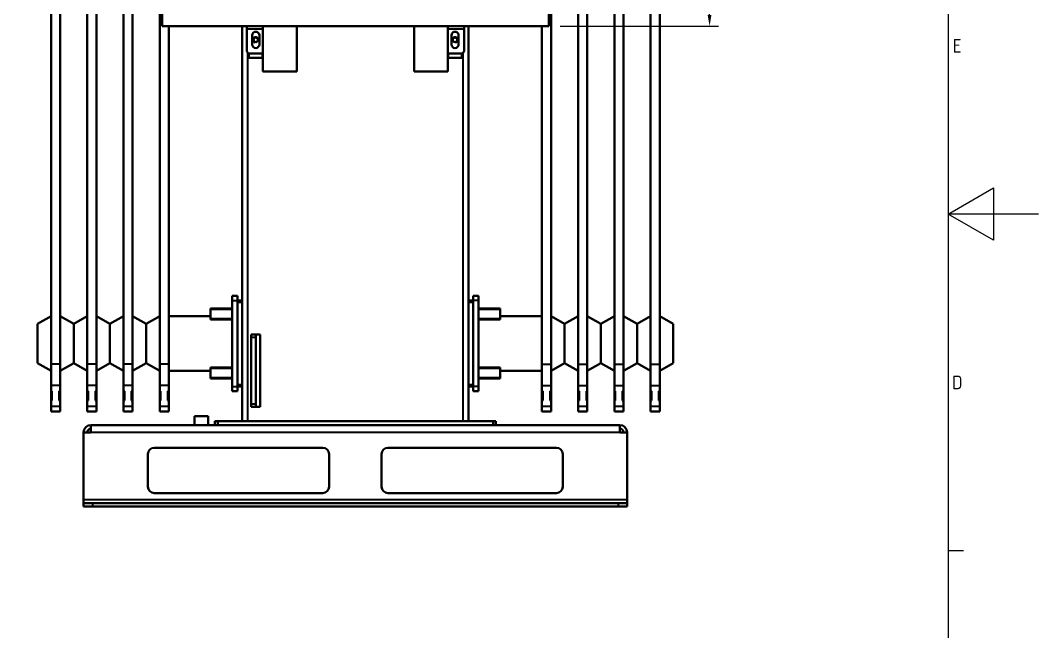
# Model space of a CAD drawing. Header units: millimetres. Extents: x 0 to 4205, y 0 to 2970.
# Drawn here: x 3081 to 4205, y 1024 to 1699 of the extents above; entities that cross this region are included whole.
import ezdxf

# ---------------------------------------------------------------- set-up
doc = ezdxf.new("R2010")
doc.units = ezdxf.units.MM
doc.header["$LTSCALE"] = 5
doc.layers.get('0').update_dxf_attribs({"color": 3, "lineweight": 25})
for name, color, linetype, lineweight in [('가시적인 것(ISO)', 3, 'Continuous', 40), ('가시적인 좁은 것(ISO)', 3, 'Continuous', 35), ('경계(ISO)', 7, 'Continuous', 25), ('치수(ISO)', 2, 'Continuous', 25)]:
    doc.layers.add(name, color=color, linetype=linetype, lineweight=lineweight)
doc.styles.add('문자 텍스트_M2B', font='isocp.shx')
doc.styles.add('치수 텍스트_PSTEK_POSCO', font='isocp.shx')
doc.dimstyles.new('치수_PSTEK_POSCO', dxfattribs={"dimscale": 5, "dimtxt": 3.5, "dimasz": 2.5, "dimexe": 2, "dimexo": 2.5, "dimgap": 1, "dimtad": 1, "dimrnd": 1e-08, "dimdsep": 46, "dimtxsty": '치수 텍스트_PSTEK_POSCO', "dimcen": 0.09, "dimdle": 10, "dimclrd": 7, "dimclre": 7, "dimclrt": 2, "dimadec": 1, "dimazin": 2, "dimtfac": 1, "dimtmove": 0, "dimatfit": 3, "dimfxl": 0, "dimtolj": 1, "dimlwd": -1, "dimlwe": -1, "dimarcsym": 0})

# ---------------------------------------------------------------- blocks, each defined once
blk = doc.blocks.new('경계 Default Border')
at = {"layer": '경계(ISO)'}
blk.add_line((821, 222.75), (824.4, 222.75), dxfattribs=at)
at = {"layer": '경계(ISO)', "flags": 128}
for points in [[(20, 20), (20, 574), (821, 574), (821, 20), (20, 20)], [(841, 297), (821, 297), (831, 302.77), (831, 291.23), (821, 297)]]:
    blk.add_lwpolyline(points, dxfattribs=at)
at = {"layer": '경계(ISO)', "color": 2, "char_height": 3, "attachment_point": 7, "style": '문자 텍스트_M2B'}
for s, insert in [('E', (822.04, 332.6)), ('D', (821.88, 258.35))]:
    blk.add_mtext(s, dxfattribs=dict(at, insert=insert))
blk = doc.blocks.new('*D37')
at = {"layer": 'Defpoints', "color": 0, "transparency": 16777216}
for p in [(3664.1, 2112.1), (3841.7, 2112.1), (3664.1, 1692.1)]:
    blk.add_point(p, dxfattribs=at)
at = {"layer": '치수(ISO)', "color": 7, "transparency": 16777216}
for p, q in [((3676.6, 2112.1), (3851.7, 2112.1)), ((3841.7, 1704.6), (3841.7, 2099.6)), ((3676.6, 1692.1), (3851.7, 1692.1))]:
    blk.add_line(p, q, dxfattribs=at)
for points in [[(3839.6, 2099.6), (3843.8, 2099.6), (3841.7, 2112.1)], [(3839.6, 1704.6), (3843.8, 1704.6), (3841.7, 1692.1)]]:
    blk.add_solid(points, dxfattribs=at)
at = {"layer": '치수(ISO)', "color": 2, "transparency": 16777216, "insert": (3828, 1885.5), "char_height": 17.5, "attachment_point": 4, "rotation": 90, "style": '치수 텍스트_PSTEK_POSCO'}
blk.add_mtext('\\A1;420', dxfattribs=at)

msp = doc.modelspace()

# ---------------------------------------------------------------- linework, layer by layer
at = {"layer": '가시적인 것(ISO)'}
for p, q in [((3237.143, 1692.119), (3237.143, 2077.119)), ((3664.143, 1692.119), (3664.143, 2077.119)), ((3114.643, 1319.153), (3114.643, 1965.085)), ((3124.643, 1965.085), (3124.643, 1319.153)), ((3154.643, 1319.153), (3154.643, 1965.085)), ((3164.643, 1965.085), (3164.643, 1319.153)), ((3194.643, 1319.153), (3194.643, 1965.085)), ((3204.643, 1965.085), (3204.643, 1319.153)), ((3666.643, 1965.085), (3666.643, 1319.153)), ((3696.643, 1319.153), (3696.643, 1965.085)), ((3706.643, 1965.085), (3706.643, 1319.153)), ((3736.643, 1319.153), (3736.643, 1965.085)), ((3746.643, 1965.085), (3746.643, 1319.153)), ((3776.643, 1319.153), (3776.643, 1965.085)), ((3786.643, 1965.085), (3786.643, 1319.153)), ((3234.643, 1319.153), (3234.643, 1732.119)), ((3237.143, 1692.119), (3664.143, 1692.119)), ((3244.643, 1692.119), (3244.643, 1319.153)), ((3325.643, 1692.119), (3325.643, 1256.619)), ((3330.643, 1692.119), (3330.643, 1689.119)), ((3330.643, 1689.119), (3330.643, 1664.119)), ((3348.393, 1642.119), (3348.393, 1692.119)), ((3385.893, 1642.119), (3385.893, 1692.119)), ((3515.393, 1692.119), (3515.393, 1642.119)), ((3552.893, 1692.119), (3552.893, 1642.119)), ((3570.643, 1689.119), (3570.643, 1692.119)), ((3570.643, 1664.119), (3570.643, 1689.119)), ((3575.643, 1256.619), (3575.643, 1692.119)), ((3656.643, 1319.153), (3656.643, 1692.119)), ((3336.643, 1672.119), (3336.643, 1682.119)), ((3344.643, 1682.119), (3344.643, 1672.119)), ((3556.643, 1672.119), (3556.643, 1682.119)), ((3564.643, 1682.119), (3564.643, 1672.119)), ((3332.643, 1662.119), (3330.643, 1664.119)), ((3570.643, 1664.119), (3568.643, 1662.119)), ((3332.643, 1662.119), (3348.393, 1662.119)), ((3333.143, 1662.119), (3333.143, 1657.119)), ((3333.143, 1657.119), (3348.143, 1657.119)), ((3348.143, 1657.119), (3348.143, 1662.119)), ((3552.893, 1662.119), (3568.643, 1662.119)), ((3553.143, 1657.119), (3553.143, 1662.119)), ((3568.143, 1657.119), (3553.143, 1657.119)), ((3568.143, 1662.119), (3568.143, 1657.119)), ((3385.893, 1642.119), (3348.393, 1642.119)), ((3515.393, 1642.119), (3552.893, 1642.119)), ((3314.643, 1389.619), (3314.643, 1394.619)), ((3314.643, 1394.619), (3320.643, 1394.619)), ((3320.643, 1394.619), (3320.643, 1389.619)), ((3586.643, 1394.619), (3580.643, 1394.619)), ((3580.643, 1389.619), (3580.643, 1394.619)), ((3586.643, 1394.619), (3586.643, 1389.619)), ((3314.643, 1389.619), (3314.643, 1294.619)), ((3320.643, 1294.619), (3320.643, 1389.619)), ((3325.643, 1389.619), (3320.643, 1389.619)), ((3320.643, 1387.619), (3325.643, 1387.619)), ((3580.643, 1389.619), (3575.643, 1389.619)), ((3575.643, 1387.619), (3580.643, 1387.619)), ((3580.643, 1389.619), (3580.643, 1294.619)), ((3586.643, 1294.619), (3586.643, 1389.619)), ((3099.643, 1363.708), (3114.643, 1372.369)), ((3139.643, 1363.708), (3124.643, 1372.369)), ((3139.643, 1363.708), (3154.643, 1372.369)), ((3179.643, 1363.708), (3164.643, 1372.369)), ((3179.643, 1363.708), (3194.643, 1372.369)), ((3219.643, 1363.708), (3204.643, 1372.369)), ((3219.643, 1363.708), (3234.643, 1372.369)), ((3244.643, 1372.369), (3290.643, 1372.369)), ((3290.643, 1368.619), (3290.643, 1380.619)), ((3290.643, 1380.619), (3314.643, 1380.619)), ((3586.643, 1380.619), (3610.643, 1380.619)), ((3610.643, 1368.619), (3610.643, 1380.619)), ((3656.643, 1372.369), (3610.643, 1372.369)), ((3681.643, 1363.708), (3666.643, 1372.369)), ((3681.643, 1363.708), (3696.643, 1372.369)), ((3721.643, 1363.708), (3706.643, 1372.369)), ((3721.643, 1363.708), (3736.643, 1372.369)), ((3761.643, 1363.708), (3746.643, 1372.369)), ((3761.643, 1363.708), (3776.643, 1372.369)), ((3801.643, 1363.708), (3786.643, 1372.369)), ((3099.643, 1363.708), (3099.643, 1320.529)), ((3139.643, 1363.708), (3139.643, 1320.529)), ((3179.643, 1363.708), (3179.643, 1320.529)), ((3219.643, 1363.708), (3219.643, 1320.529)), ((3290.643, 1368.619), (3314.643, 1368.619)), ((3586.643, 1368.619), (3610.643, 1368.619)), ((3681.643, 1320.529), (3681.643, 1363.708)), ((3721.643, 1320.529), (3721.643, 1363.708)), ((3761.643, 1320.529), (3761.643, 1363.708)), ((3801.643, 1320.529), (3801.643, 1363.708)), ((3340.643, 1352.119), (3335.643, 1352.119)), ((3335.643, 1349.119), (3335.643, 1352.119)), ((3335.643, 1275.119), (3335.643, 1349.119)), ((3340.643, 1352.119), (3345.643, 1352.119)), ((3340.643, 1352.119), (3340.643, 1352.077)), ((3340.643, 1352.077), (3340.643, 1349.119)), ((3340.643, 1349.119), (3340.643, 1275.119)), ((3345.643, 1272.119), (3345.643, 1352.119)), ((3099.643, 1320.529), (3114.643, 1311.869)), ((3114.643, 1319.153), (3114.643, 1295.66)), ((3139.643, 1320.529), (3124.643, 1311.869)), ((3124.643, 1295.66), (3124.643, 1319.153)), ((3139.643, 1320.529), (3154.643, 1311.869)), ((3154.643, 1319.153), (3154.643, 1295.66)), ((3179.643, 1320.529), (3164.643, 1311.869)), ((3164.643, 1295.66), (3164.643, 1319.153)), ((3179.643, 1320.529), (3194.643, 1311.869)), ((3194.643, 1319.153), (3194.643, 1295.66)), ((3219.643, 1320.529), (3204.643, 1311.869)), ((3204.643, 1295.66), (3204.643, 1319.153)), ((3219.643, 1320.529), (3234.643, 1311.869)), ((3234.643, 1319.153), (3234.643, 1295.66)), ((3244.643, 1295.66), (3244.643, 1319.153)), ((3290.643, 1303.619), (3290.643, 1315.619)), ((3290.643, 1315.619), (3314.643, 1315.619)), ((3586.643, 1315.619), (3610.643, 1315.619)), ((3610.643, 1303.619), (3610.643, 1315.619)), ((3656.643, 1319.153), (3656.643, 1295.66)), ((3681.643, 1320.529), (3666.643, 1311.869)), ((3666.643, 1295.66), (3666.643, 1319.153)), ((3681.643, 1320.529), (3696.643, 1311.869)), ((3696.643, 1319.153), (3696.643, 1295.66)), ((3721.643, 1320.529), (3706.643, 1311.869)), ((3706.643, 1295.66), (3706.643, 1319.153)), ((3721.643, 1320.529), (3736.643, 1311.869)), ((3736.643, 1319.153), (3736.643, 1295.66)), ((3761.643, 1320.529), (3746.643, 1311.869)), ((3746.643, 1295.66), (3746.643, 1319.153)), ((3761.643, 1320.529), (3776.643, 1311.869)), ((3776.643, 1319.153), (3776.643, 1295.66)), ((3801.643, 1320.529), (3786.643, 1311.869)), ((3786.643, 1295.66), (3786.643, 1319.153)), ((3244.643, 1311.869), (3290.643, 1311.869)), ((3656.643, 1311.869), (3610.643, 1311.869)), ((3114.643, 1289.819), (3114.643, 1295.66)), ((3124.643, 1295.66), (3124.643, 1289.819)), ((3154.643, 1289.819), (3154.643, 1295.66)), ((3164.643, 1295.66), (3164.643, 1289.819)), ((3194.643, 1289.819), (3194.643, 1295.66)), ((3204.643, 1295.66), (3204.643, 1289.819)), ((3234.643, 1289.819), (3234.643, 1295.66)), ((3244.643, 1295.66), (3244.643, 1289.819)), ((3290.643, 1303.619), (3314.643, 1303.619)), ((3314.643, 1289.619), (3314.643, 1294.619)), ((3325.643, 1296.619), (3320.643, 1296.619)), ((3320.643, 1294.619), (3320.643, 1289.619)), ((3320.643, 1294.619), (3325.643, 1294.619)), ((3580.643, 1296.619), (3575.643, 1296.619)), ((3575.643, 1294.619), (3580.643, 1294.619)), ((3580.643, 1289.619), (3580.643, 1294.619)), ((3586.643, 1303.619), (3610.643, 1303.619)), ((3586.643, 1294.619), (3586.643, 1289.619)), ((3656.643, 1289.819), (3656.643, 1295.66)), ((3666.643, 1295.66), (3666.643, 1289.819)), ((3696.643, 1289.819), (3696.643, 1295.66)), ((3706.643, 1295.66), (3706.643, 1289.819)), ((3736.643, 1289.819), (3736.643, 1295.66)), ((3746.643, 1295.66), (3746.643, 1289.819)), ((3776.643, 1289.819), (3776.643, 1295.66)), ((3786.643, 1295.66), (3786.643, 1289.819)), ((3114.643, 1289.819), (3115.643, 1289.385)), ((3114.643, 1278.899), (3114.643, 1289.819)), ((3115.643, 1289.385), (3115.643, 1279.333)), ((3123.643, 1289.385), (3124.643, 1289.819)), ((3123.643, 1279.333), (3123.643, 1289.385)), ((3124.643, 1289.819), (3124.643, 1278.899)), ((3154.643, 1289.819), (3155.643, 1289.385)), ((3154.643, 1278.899), (3154.643, 1289.819)), ((3155.643, 1289.385), (3155.643, 1279.333)), ((3163.643, 1289.385), (3164.643, 1289.819)), ((3163.643, 1279.333), (3163.643, 1289.385)), ((3164.643, 1289.819), (3164.643, 1278.899)), ((3194.643, 1289.819), (3195.643, 1289.385)), ((3194.643, 1278.899), (3194.643, 1289.819)), ((3195.643, 1289.385), (3195.643, 1279.333)), ((3203.643, 1289.385), (3204.643, 1289.819)), ((3203.643, 1279.333), (3203.643, 1289.385)), ((3204.643, 1289.819), (3204.643, 1278.899)), ((3234.643, 1289.819), (3235.643, 1289.385)), ((3234.643, 1278.899), (3234.643, 1289.819)), ((3235.643, 1289.385), (3235.643, 1279.333)), ((3243.643, 1289.385), (3244.643, 1289.819)), ((3243.643, 1279.333), (3243.643, 1289.385)), ((3244.643, 1289.819), (3244.643, 1278.899)), ((3314.643, 1289.619), (3320.643, 1289.619)), ((3586.643, 1289.619), (3580.643, 1289.619)), ((3656.643, 1289.819), (3657.643, 1289.385)), ((3656.643, 1278.899), (3656.643, 1289.819)), ((3657.643, 1289.385), (3657.643, 1279.333)), ((3665.643, 1289.385), (3666.643, 1289.819)), ((3665.643, 1279.333), (3665.643, 1289.385)), ((3666.643, 1289.819), (3666.643, 1278.899)), ((3696.643, 1289.819), (3697.643, 1289.385)), ((3696.643, 1278.899), (3696.643, 1289.819)), ((3697.643, 1289.385), (3697.643, 1279.333)), ((3705.643, 1289.385), (3706.643, 1289.819)), ((3705.643, 1279.333), (3705.643, 1289.385)), ((3706.643, 1289.819), (3706.643, 1278.899)), ((3736.643, 1289.819), (3737.643, 1289.385)), ((3736.643, 1278.899), (3736.643, 1289.819)), ((3737.643, 1289.385), (3737.643, 1279.333)), ((3745.643, 1289.385), (3746.643, 1289.819)), ((3745.643, 1279.333), (3745.643, 1289.385)), ((3746.643, 1289.819), (3746.643, 1278.899)), ((3776.643, 1289.819), (3777.643, 1289.385)), ((3776.643, 1278.899), (3776.643, 1289.819)), ((3777.643, 1289.385), (3777.643, 1279.333)), ((3785.643, 1289.385), (3786.643, 1289.819)), ((3785.643, 1279.333), (3785.643, 1289.385)), ((3786.643, 1289.819), (3786.643, 1278.899)), ((3115.643, 1279.333), (3114.643, 1278.899)), ((3114.643, 1273.149), (3114.643, 1278.899)), ((3114.643, 1273.149), (3114.643, 1267.119)), ((3124.643, 1278.899), (3123.643, 1279.333)), ((3124.643, 1278.899), (3124.643, 1273.149)), ((3124.643, 1267.119), (3124.643, 1273.149)), ((3155.643, 1279.333), (3154.643, 1278.899)), ((3154.643, 1273.149), (3154.643, 1278.899)), ((3154.643, 1273.149), (3154.643, 1267.119)), ((3164.643, 1278.899), (3163.643, 1279.333)), ((3164.643, 1278.899), (3164.643, 1273.149)), ((3164.643, 1267.119), (3164.643, 1273.149)), ((3195.643, 1279.333), (3194.643, 1278.899)), ((3194.643, 1273.149), (3194.643, 1278.899)), ((3194.643, 1273.149), (3194.643, 1267.119)), ((3204.643, 1278.899), (3203.643, 1279.333)), ((3204.643, 1278.899), (3204.643, 1273.149)), ((3204.643, 1267.119), (3204.643, 1273.149)), ((3235.643, 1279.333), (3234.643, 1278.899)), ((3234.643, 1273.149), (3234.643, 1278.899)), ((3234.643, 1273.149), (3234.643, 1267.119)), ((3244.643, 1278.899), (3243.643, 1279.333)), ((3244.643, 1278.899), (3244.643, 1273.149)), ((3244.643, 1267.119), (3244.643, 1273.149)), ((3335.643, 1272.119), (3335.643, 1275.119)), ((3335.643, 1272.119), (3340.643, 1272.119)), ((3340.643, 1275.119), (3340.643, 1272.161)), ((3340.643, 1272.161), (3340.643, 1272.119)), ((3345.643, 1272.119), (3340.643, 1272.119)), ((3657.643, 1279.333), (3656.643, 1278.899)), ((3656.643, 1273.149), (3656.643, 1278.899)), ((3656.643, 1273.149), (3656.643, 1267.119)), ((3666.643, 1278.899), (3665.643, 1279.333)), ((3666.643, 1278.899), (3666.643, 1273.149)), ((3666.643, 1267.119), (3666.643, 1273.149)), ((3697.643, 1279.333), (3696.643, 1278.899)), ((3696.643, 1273.149), (3696.643, 1278.899)), ((3696.643, 1273.149), (3696.643, 1267.119)), ((3706.643, 1278.899), (3705.643, 1279.333)), ((3706.643, 1278.899), (3706.643, 1273.149)), ((3706.643, 1267.119), (3706.643, 1273.149)), ((3737.643, 1279.333), (3736.643, 1278.899)), ((3736.643, 1273.149), (3736.643, 1278.899)), ((3736.643, 1273.149), (3736.643, 1267.119)), ((3746.643, 1278.899), (3745.643, 1279.333)), ((3746.643, 1278.899), (3746.643, 1273.149)), ((3746.643, 1267.119), (3746.643, 1273.149)), ((3777.643, 1279.333), (3776.643, 1278.899)), ((3776.643, 1273.149), (3776.643, 1278.899)), ((3776.643, 1273.149), (3776.643, 1267.119)), ((3786.643, 1278.899), (3785.643, 1279.333)), ((3786.643, 1278.899), (3786.643, 1273.149)), ((3786.643, 1267.119), (3786.643, 1273.149)), ((3114.643, 1267.119), (3124.643, 1267.119)), ((3154.643, 1267.119), (3164.643, 1267.119)), ((3194.643, 1267.119), (3204.643, 1267.119)), ((3234.643, 1267.119), (3244.643, 1267.119)), ((3288.143, 1262.119), (3273.143, 1262.119)), ((3273.143, 1252.119), (3273.143, 1262.119)), ((3288.143, 1252.119), (3288.143, 1262.119)), ((3666.643, 1267.119), (3656.643, 1267.119)), ((3706.643, 1267.119), (3696.643, 1267.119)), ((3746.643, 1267.119), (3736.643, 1267.119)), ((3786.643, 1267.119), (3776.643, 1267.119)), ((3158.643, 1244.119), (3158.643, 1252.119)), ((3158.643, 1252.119), (3742.643, 1252.119)), ((3298.643, 1256.619), (3295.643, 1256.619)), ((3295.643, 1256.619), (3295.643, 1252.119)), ((3298.643, 1252.119), (3298.643, 1256.619)), ((3602.643, 1256.619), (3298.643, 1256.619)), ((3605.643, 1256.619), (3602.643, 1256.619)), ((3602.643, 1256.619), (3602.643, 1252.119)), ((3605.643, 1252.119), (3605.643, 1256.619)), ((3742.643, 1252.119), (3742.643, 1244.119)), ((3158.643, 1244.119), (3150.643, 1244.119)), ((3150.643, 1170.119), (3150.643, 1244.119)), ((3750.643, 1244.119), (3742.643, 1244.119)), ((3750.643, 1244.119), (3750.643, 1170.119)), ((3228.643, 1227.119), (3414.643, 1227.119)), ((3486.643, 1227.119), (3672.643, 1227.119)), ((3221.643, 1184.119), (3221.643, 1220.119)), ((3421.643, 1220.119), (3421.643, 1184.119)), ((3479.643, 1184.119), (3479.643, 1220.119)), ((3679.643, 1220.119), (3679.643, 1184.119)), ((3150.643, 1166.119), (3150.643, 1170.119)), ((3414.643, 1177.119), (3228.643, 1177.119)), ((3672.643, 1177.119), (3486.643, 1177.119)), ((3750.643, 1166.119), (3750.643, 1170.119)), ((3150.643, 1166.119), (3160.643, 1166.119)), ((3150.643, 1166.119), (3150.643, 1162.119)), ((3160.643, 1162.119), (3150.643, 1162.119)), ((3160.643, 1166.119), (3740.643, 1166.119)), ((3160.643, 1162.119), (3740.643, 1162.119)), ((3740.643, 1166.119), (3750.643, 1166.119)), ((3750.643, 1162.119), (3740.643, 1162.119)), ((3750.643, 1162.119), (3750.643, 1166.119))]:
    msp.add_line(p, q, dxfattribs=at)
for centre in [(3340.643, 1677.119), (3560.643, 1677.119)]:
    msp.add_circle(centre, 2.459, dxfattribs=at)
for centre, radius, start, end in [((3340.643, 1682.119), 4, 0, 180), ((3560.643, 1682.119), 4, 0, 180), ((3340.643, 1672.119), 4, 180, 0), ((3560.643, 1672.119), 4, 180, 0), ((3158.643, 1244.119), 8, 90, 180), ((3158.643, 1244.119), 4, 90, 180), ((3742.643, 1244.119), 8, 0, 90), ((3742.643, 1244.119), 4, 0, 90), ((3228.643, 1220.119), 7, 90, 180), ((3414.643, 1220.119), 7, 0, 90), ((3486.643, 1220.119), 7, 90, 180), ((3672.643, 1220.119), 7, 0, 90), ((3228.643, 1184.119), 7, 180, 270), ((3414.643, 1184.119), 7, 270, 0), ((3486.643, 1184.119), 7, 180, 270), ((3672.643, 1184.119), 7, 270, 0)]:
    msp.add_arc(centre, radius, start, end, dxfattribs=at)
at = {"layer": '가시적인 좁은 것(ISO)'}
for p, q in [((3330.643, 1689.119), (3348.393, 1689.119)), ((3552.893, 1689.119), (3570.643, 1689.119)), ((3332.043, 1256.619), (3332.043, 1662.719)), ((3569.243, 1662.719), (3569.243, 1256.619)), ((3314.643, 1389.619), (3320.643, 1389.619)), ((3586.643, 1389.619), (3580.643, 1389.619)), ((3314.643, 1379.569), (3290.643, 1379.569)), ((3610.643, 1379.569), (3586.643, 1379.569)), ((3290.643, 1369.669), (3314.643, 1369.669)), ((3586.643, 1369.669), (3610.643, 1369.669)), ((3335.643, 1349.119), (3340.643, 1349.119)), ((3124.643, 1319.153), (3114.643, 1319.153)), ((3164.643, 1319.153), (3154.643, 1319.153)), ((3204.643, 1319.153), (3194.643, 1319.153)), ((3244.643, 1319.153), (3234.643, 1319.153)), ((3656.643, 1319.153), (3666.643, 1319.153)), ((3696.643, 1319.153), (3706.643, 1319.153)), ((3736.643, 1319.153), (3746.643, 1319.153)), ((3776.643, 1319.153), (3786.643, 1319.153)), ((3314.643, 1314.569), (3290.643, 1314.569)), ((3290.643, 1304.669), (3314.643, 1304.669)), ((3610.643, 1314.569), (3586.643, 1314.569)), ((3586.643, 1304.669), (3610.643, 1304.669)), ((3124.643, 1295.66), (3114.643, 1295.66)), ((3164.643, 1295.66), (3154.643, 1295.66)), ((3204.643, 1295.66), (3194.643, 1295.66)), ((3244.643, 1295.66), (3234.643, 1295.66)), ((3314.643, 1294.619), (3320.643, 1294.619)), ((3586.643, 1294.619), (3580.643, 1294.619)), ((3656.643, 1295.66), (3666.643, 1295.66)), ((3696.643, 1295.66), (3706.643, 1295.66)), ((3736.643, 1295.66), (3746.643, 1295.66)), ((3776.643, 1295.66), (3786.643, 1295.66)), ((3114.643, 1273.149), (3124.643, 1273.149)), ((3154.643, 1273.149), (3164.643, 1273.149)), ((3194.643, 1273.149), (3204.643, 1273.149)), ((3234.643, 1273.149), (3244.643, 1273.149)), ((3340.643, 1275.119), (3335.643, 1275.119)), ((3656.643, 1273.149), (3666.643, 1273.149)), ((3696.643, 1273.149), (3706.643, 1273.149)), ((3736.643, 1273.149), (3746.643, 1273.149)), ((3776.643, 1273.149), (3786.643, 1273.149)), ((3742.643, 1244.119), (3158.643, 1244.119)), ((3150.643, 1170.119), (3750.643, 1170.119)), ((3160.643, 1162.119), (3160.643, 1166.119)), ((3740.643, 1166.119), (3740.643, 1162.119))]:
    msp.add_line(p, q, dxfattribs=at)
for centre, start, end in [((3340.643, 1677.119), 350, 260), ((3560.643, 1677.119), 280, 190)]:
    msp.add_arc(centre, 3, start, end, dxfattribs=at)

# ---------------------------------------------------------------- block references
at = {"xscale": 5, "yscale": 5, "zscale": 5}
msp.add_blockref('경계 Default Border', (0, 0), dxfattribs=at)

# ---------------------------------------------------------------- dimensions: what is measured, and where the dimension line sits
at = {"layer": '치수(ISO)', "color": 7}
dim = msp.add_linear_dim(base=(3841.73, 2112.119), p1=(3664.143, 1692.119), p2=(3664.143, 2112.119), angle=90, dimstyle='치수_PSTEK_POSCO', override={"dimdec": 2, "dimtp": 0, "dimtm": 0, "dimtdec": 2, "dimtofl": 0, "dimatfit": 1}, dxfattribs=at)
dim.commit()
dim.dimension.update_dxf_attribs({"geometry": '*D37', "text_midpoint": (3841.73, 1902.119), "dimtype": 160})

doc.saveas('drawing.dxf')
